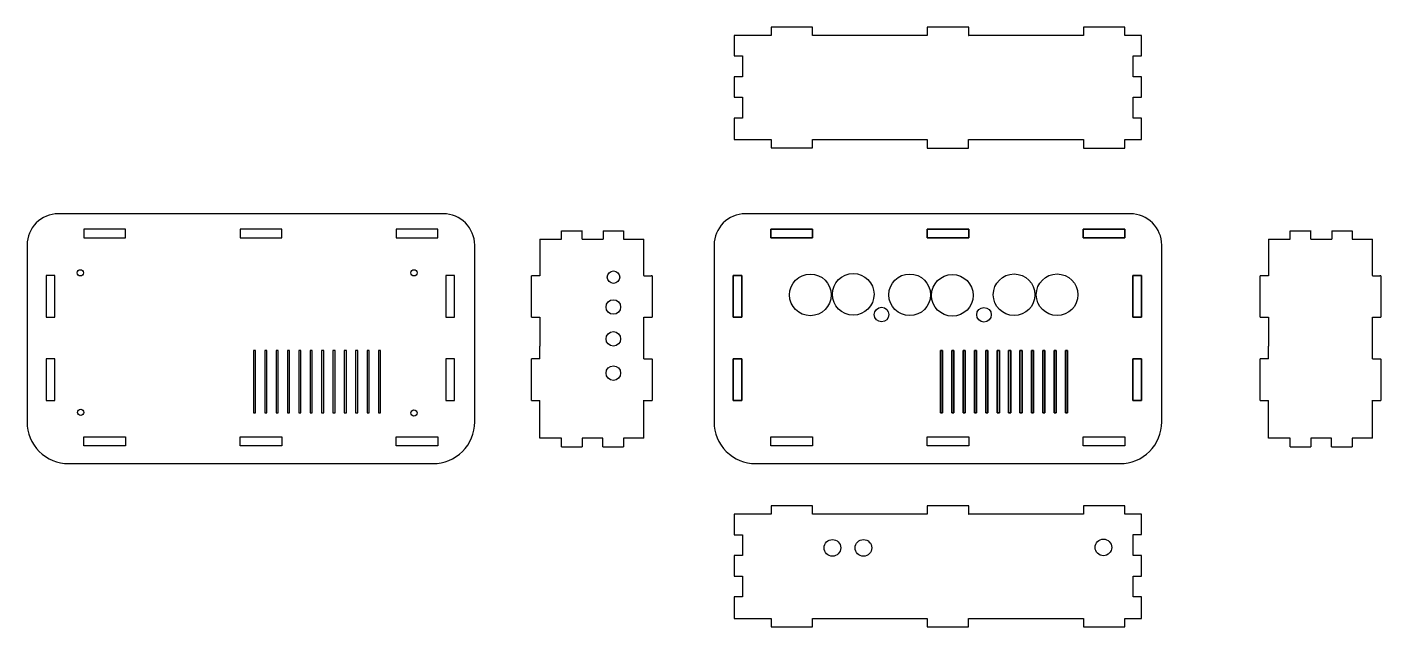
# Model space of a CAD drawing. Header units: millimetres. Extents: x -556 to 95, y -202 to 86.
import ezdxf

# ---------------------------------------------------------------- set-up
doc = ezdxf.new("R2010")
doc.units = ezdxf.units.MM
doc.layers.get('0').update_dxf_attribs({"linetype": 'CONTINUOUS'})

msp = doc.modelspace()

# ---------------------------------------------------------------- linework, layer by layer
for p, q in [((-298.9, -16.17), (-298.9, -12.16)), ((-298.9, -12.16), (-289, -12.17)), ((-289, -12.17), (-289, -11.97)), ((-289, -16.17), (-289, -11.97)), ((-279.01, -12.19), (-278.99, -16.19)), ((-279.01, -12.19), (-269.11, -12.19)), ((-269.11, -12.19), (-269.16, -12.19)), ((-269.16, -12.19), (-269.14, -16.19)), ((51.1, -16.17), (51.1, -12.16)), ((51.1, -12.16), (61, -12.17)), ((61, -12.17), (61, -11.97)), ((61, -16.17), (61, -11.97)), ((70.99, -12.19), (71.01, -16.19)), ((70.99, -12.19), (80.89, -12.19)), ((80.89, -12.19), (80.84, -12.19)), ((80.84, -12.19), (80.86, -16.19)), ((-309.35, -16.18), (-299, -16.17)), ((-309.35, -16.18), (-309.35, -33.75)), ((-299, -16.17), (-298.9, -16.17)), ((-289, -16.17), (-279.04, -16.19)), ((-279.04, -16.19), (-279.04, -16.19)), ((-279.04, -16.19), (-278.99, -16.19)), ((-269.14, -16.19), (-268.99, -16.19)), ((-268.99, -16.19), (-259.35, -16.18)), ((-259.35, -33.71), (-259.35, -16.18)), ((40.65, -16.18), (51, -16.17)), ((40.65, -16.18), (40.65, -33.75)), ((51, -16.17), (51.1, -16.17)), ((61, -16.17), (70.96, -16.19)), ((70.96, -16.19), (70.96, -16.19)), ((70.96, -16.19), (71.01, -16.19)), ((80.86, -16.19), (81.01, -16.19)), ((81.01, -16.19), (90.65, -16.18)), ((90.65, -33.71), (90.65, -16.18)), ((-313.35, -53.65), (-313.35, -33.75)), ((-309.35, -33.75), (-313.35, -33.75)), ((-259.35, -33.71), (-259.35, -33.76)), ((-259.35, -33.76), (-255.91, -33.75)), ((-255.91, -33.8), (-255.91, -33.75)), ((-255.35, -33.75), (-255.91, -33.75)), ((-255.91, -33.8), (-255.91, -33.75)), ((-255.35, -33.75), (-255.35, -53.67)), ((36.65, -53.65), (36.65, -33.75)), ((40.65, -33.75), (36.65, -33.75)), ((90.65, -33.71), (90.65, -33.76)), ((90.65, -33.76), (94.09, -33.75)), ((94.09, -33.8), (94.09, -33.75)), ((94.65, -33.75), (94.09, -33.75)), ((94.09, -33.8), (94.09, -33.75)), ((94.65, -33.75), (94.65, -53.67)), ((-313.35, -53.65), (-309.35, -53.65)), ((-309.35, -53.65), (-309.35, -67.6)), ((-259.35, -53.66), (-255.91, -53.67)), ((-259.35, -73.68), (-259.35, -53.66)), ((-255.91, -53.67), (-255.35, -53.67)), ((36.65, -53.65), (40.65, -53.65)), ((40.65, -53.65), (40.65, -67.6)), ((90.65, -53.66), (94.09, -53.67)), ((90.65, -73.68), (90.65, -53.66)), ((94.09, -53.67), (94.65, -53.67)), ((-309.35, -73.74), (-309.35, -67.6)), ((40.65, -73.74), (40.65, -67.6)), ((-313.35, -93.64), (-313.35, -73.74)), ((-309.35, -73.74), (-313.35, -73.74)), ((-259.35, -73.68), (-259.35, -73.73)), ((-259.35, -73.73), (-255.35, -73.72)), ((-255.35, -73.79), (-255.36, -87.4)), ((-255.35, -73.79), (-255.35, -73.72)), ((36.65, -93.64), (36.65, -73.74)), ((40.65, -73.74), (36.65, -73.74)), ((90.65, -73.68), (90.65, -73.73)), ((90.65, -73.73), (94.65, -73.72)), ((94.65, -73.79), (94.64, -87.4)), ((94.65, -73.79), (94.65, -73.72)), ((-255.36, -87.4), (-255.36, -93.63)), ((94.64, -87.4), (94.64, -93.63)), ((-313.35, -93.64), (-309.35, -93.64)), ((-309.35, -111.8), (-309.35, -93.64)), ((-259.35, -93.58), (-259.35, -93.63)), ((-259.35, -111.8), (-259.35, -93.58)), ((-259.35, -93.63), (-255.36, -93.63)), ((36.65, -93.64), (40.65, -93.64)), ((40.65, -111.8), (40.65, -93.64)), ((90.65, -93.58), (90.65, -93.63)), ((90.65, -111.8), (90.65, -93.58)), ((90.65, -93.63), (94.64, -93.63)), ((-298.97, -111.8), (-309.35, -111.8)), ((-298.92, -111.8), (-298.97, -111.8)), ((-298.92, -115.81), (-298.92, -111.8)), ((-298.92, -116.01), (-298.92, -115.81)), ((-298.92, -116.01), (-289.02, -116.01)), ((-288.97, -111.81), (-289.02, -111.81)), ((-289.02, -111.81), (-289.02, -115.81)), ((-289.02, -115.81), (-289.02, -116.01)), ((-279.11, -111.8), (-288.97, -111.81)), ((-279.06, -111.8), (-279.11, -111.8)), ((-279.06, -115.81), (-279.06, -111.8)), ((-279.06, -116.01), (-279.06, -115.81)), ((-279.06, -116.01), (-269.16, -116.01)), ((-269.11, -111.81), (-269.16, -111.81)), ((-269.16, -111.81), (-269.16, -115.81)), ((-269.16, -115.81), (-269.16, -116.01)), ((-259.35, -111.8), (-269.11, -111.81)), ((51.03, -111.8), (40.65, -111.8)), ((51.08, -111.8), (51.03, -111.8)), ((51.08, -115.81), (51.08, -111.8)), ((51.08, -116.01), (51.08, -115.81)), ((51.08, -116.01), (60.98, -116.01)), ((61.03, -111.81), (60.98, -111.81)), ((60.98, -111.81), (60.98, -115.81)), ((60.98, -115.81), (60.98, -116.01)), ((70.89, -111.8), (61.03, -111.81)), ((70.94, -111.8), (70.89, -111.8)), ((70.94, -115.81), (70.94, -111.8)), ((70.94, -116.01), (70.94, -115.81)), ((70.94, -116.01), (80.84, -116.01)), ((80.89, -111.81), (80.84, -111.81)), ((80.84, -111.81), (80.84, -115.81)), ((80.84, -115.81), (80.84, -116.01)), ((90.65, -111.8), (80.89, -111.81))]:
    msp.add_line(p, q)
for points in [[(-20.36, 61.76), (-20.36, 61.89), (-24.32, 61.89), (-24.3, 71.89), (-20.29, 71.91), (-20.33, 81.63), (-28.37, 81.63), (-28.37, 85.68), (-28.42, 85.68), (-48.22, 85.66), (-48.27, 85.66), (-48.27, 81.63), (-103.39, 81.63), (-103.34, 81.63), (-103.36, 85.72), (-103.41, 85.72), (-123.2, 85.68), (-123.3, 85.68), (-123.33, 81.63), (-123.23, 81.63), (-178.42, 81.63), (-178.37, 81.63), (-178.37, 85.65), (-178.42, 85.65), (-198.21, 85.64), (-198.26, 85.64), (-198.27, 81.63), (-198.22, 81.63), (-216.04, 81.63), (-216.03, 71.83), (-211.99, 71.84), (-211.95, 61.83), (-216.01, 61.83), (-216.01, 61.65), (-216, 52), (-211.99, 51.99), (-211.99, 41.99), (-215.98, 42), (-215.99, 41.78), (-215.99, 41.78), (-216, 31.63), (-216, 31.63), (-198.29, 31.63), (-198.29, 27.63), (-178.38, 27.63), (-178.38, 31.63), (-123.28, 31.63), (-123.28, 27.59), (-123.23, 27.59), (-103.43, 27.53), (-103.38, 27.53), (-103.38, 31.63), (-103.43, 31.63), (-48.27, 31.63), (-48.27, 27.55), (-48.22, 27.55), (-28.42, 27.53), (-28.37, 27.53), (-28.37, 31.63), (-20.33, 31.63), (-20.36, 41.85), (-20.36, 42), (-24.39, 42), (-24.39, 52), (-20.34, 52)], [(-528.32, -11.4), (-528.32, -15.6), (-508.32, -15.6), (-508.32, -11.4)], [(-453.32, -11.4), (-453.32, -15.6), (-433.32, -15.6), (-433.32, -11.4)], [(-378.32, -11.4), (-378.32, -15.6), (-358.32, -15.6), (-358.32, -11.4)], [(-198.32, -15.6), (-198.32, -11.4), (-178.32, -11.4), (-178.32, -15.6)], [(-198.32, -11.4), (-198.32, -15.6), (-178.32, -15.6), (-178.32, -11.4)], [(-123.32, -15.6), (-123.32, -11.4), (-103.32, -11.4), (-103.32, -15.6)], [(-123.32, -11.4), (-123.32, -15.6), (-103.32, -15.6), (-103.32, -11.4)], [(-48.32, -15.6), (-48.32, -11.4), (-28.32, -11.4), (-28.32, -15.6)], [(-48.32, -11.4), (-48.32, -15.6), (-28.32, -15.6), (-28.32, -11.4)], [(-546.54, -33.69), (-546.54, -53.69), (-542.34, -53.69), (-542.34, -33.69)], [(-354.54, -33.69), (-354.54, -53.69), (-350.34, -53.69), (-350.34, -33.69)], [(-216.54, -53.69), (-216.54, -33.69), (-212.34, -33.69), (-212.34, -53.69)], [(-216.54, -33.69), (-216.54, -53.69), (-212.34, -53.69), (-212.34, -33.69)], [(-24.54, -53.69), (-24.54, -33.69), (-20.34, -33.69), (-20.34, -53.69)], [(-24.54, -33.69), (-24.54, -53.69), (-20.34, -53.69), (-20.34, -33.69)], [(-446.91, -99.59), (-445.91, -99.59), (-445.91, -69.59), (-446.91, -69.59)], [(-441.45, -99.59), (-440.45, -99.59), (-440.45, -69.59), (-441.45, -69.59)], [(-436, -99.59), (-435, -99.59), (-435, -69.59), (-436, -69.59)], [(-430.54, -99.59), (-429.54, -99.59), (-429.54, -69.59), (-430.54, -69.59)], [(-425.09, -99.59), (-424.09, -99.59), (-424.09, -69.59), (-425.09, -69.59)], [(-419.64, -99.59), (-418.64, -99.59), (-418.64, -69.59), (-419.64, -69.59)], [(-414.18, -99.59), (-413.18, -99.59), (-413.18, -69.59), (-414.18, -69.59)], [(-408.73, -99.59), (-407.73, -99.59), (-407.73, -69.59), (-408.73, -69.59)], [(-403.27, -99.59), (-402.27, -99.59), (-402.27, -69.59), (-403.27, -69.59)], [(-397.82, -99.59), (-396.82, -99.59), (-396.82, -69.59), (-397.82, -69.59)], [(-392.36, -99.59), (-391.36, -99.59), (-391.36, -69.59), (-392.36, -69.59)], [(-386.91, -69.59), (-386.91, -99.59), (-385.91, -99.59), (-385.91, -69.59)], [(-115.91, -99.59), (-116.91, -99.59), (-116.91, -69.59), (-115.91, -69.59)], [(-116.91, -99.59), (-115.91, -99.59), (-115.91, -69.59), (-116.91, -69.59)], [(-110.45, -99.59), (-111.45, -99.59), (-111.45, -69.59), (-110.45, -69.59)], [(-111.45, -99.59), (-110.45, -99.59), (-110.45, -69.59), (-111.45, -69.59)], [(-105, -99.59), (-106, -99.59), (-106, -69.59), (-105, -69.59)], [(-106, -99.59), (-105, -99.59), (-105, -69.59), (-106, -69.59)], [(-99.54, -99.59), (-100.54, -99.59), (-100.54, -69.59), (-99.54, -69.59)], [(-100.54, -99.59), (-99.54, -99.59), (-99.54, -69.59), (-100.54, -69.59)], [(-94.09, -99.59), (-95.09, -99.59), (-95.09, -69.59), (-94.09, -69.59)], [(-95.09, -99.59), (-94.09, -99.59), (-94.09, -69.59), (-95.09, -69.59)], [(-88.64, -99.59), (-89.64, -99.59), (-89.64, -69.59), (-88.64, -69.59)], [(-89.64, -99.59), (-88.64, -99.59), (-88.64, -69.59), (-89.64, -69.59)], [(-83.18, -99.59), (-84.18, -99.59), (-84.18, -69.59), (-83.18, -69.59)], [(-84.18, -99.59), (-83.18, -99.59), (-83.18, -69.59), (-84.18, -69.59)], [(-77.73, -99.59), (-78.73, -99.59), (-78.73, -69.59), (-77.73, -69.59)], [(-78.73, -99.59), (-77.73, -99.59), (-77.73, -69.59), (-78.73, -69.59)], [(-72.27, -99.59), (-73.27, -99.59), (-73.27, -69.59), (-72.27, -69.59)], [(-73.27, -99.59), (-72.27, -99.59), (-72.27, -69.59), (-73.27, -69.59)], [(-66.82, -99.59), (-67.82, -99.59), (-67.82, -69.59), (-66.82, -69.59)], [(-67.82, -99.59), (-66.82, -99.59), (-66.82, -69.59), (-67.82, -69.59)], [(-61.36, -99.59), (-62.36, -99.59), (-62.36, -69.59), (-61.36, -69.59)], [(-62.36, -99.59), (-61.36, -99.59), (-61.36, -69.59), (-62.36, -69.59)], [(-56.91, -99.59), (-56.91, -69.59), (-55.91, -69.59), (-55.91, -99.59)], [(-56.91, -69.59), (-56.91, -99.59), (-55.91, -99.59), (-55.91, -69.59)], [(-546.54, -73.69), (-546.54, -93.69), (-542.34, -93.69), (-542.34, -73.69)], [(-354.54, -73.69), (-354.54, -93.69), (-350.34, -93.69), (-350.34, -73.69)], [(-216.54, -93.69), (-216.54, -73.69), (-212.34, -73.69), (-212.34, -93.69)], [(-216.54, -73.69), (-216.54, -93.69), (-212.34, -93.69), (-212.34, -73.69)], [(-24.54, -93.69), (-24.54, -73.69), (-20.34, -73.69), (-20.34, -93.69)], [(-24.54, -73.69), (-24.54, -93.69), (-20.34, -93.69), (-20.34, -73.69)], [(-508.32, -115.4), (-528.32, -115.4), (-528.32, -111.2), (-508.32, -111.2)], [(-433.32, -115.4), (-453.32, -115.4), (-453.32, -111.2), (-433.32, -111.2)], [(-358.32, -115.4), (-378.32, -115.4), (-378.32, -111.2), (-358.32, -111.2)], [(-198.32, -111.2), (-178.32, -111.2), (-178.32, -115.4), (-198.32, -115.4)], [(-178.32, -115.4), (-198.32, -115.4), (-198.32, -111.2), (-178.32, -111.2)], [(-123.32, -111.2), (-103.32, -111.2), (-103.32, -115.4), (-123.32, -115.4)], [(-103.32, -115.4), (-123.32, -115.4), (-123.32, -111.2), (-103.32, -111.2)], [(-48.32, -111.2), (-28.32, -111.2), (-28.32, -115.4), (-48.32, -115.4)], [(-28.32, -115.4), (-48.32, -115.4), (-48.32, -111.2), (-28.32, -111.2)], [(-20.36, -168.24), (-20.36, -168.11), (-24.32, -168.11), (-24.3, -158.11), (-20.29, -158.09), (-20.33, -148.37), (-28.37, -148.37), (-28.37, -144.32), (-28.42, -144.32), (-48.22, -144.34), (-48.27, -144.34), (-48.27, -148.37), (-103.39, -148.37), (-103.34, -148.37), (-103.36, -144.28), (-103.41, -144.28), (-123.2, -144.32), (-123.3, -144.32), (-123.33, -148.37), (-123.23, -148.37), (-178.42, -148.37), (-178.37, -148.37), (-178.37, -144.35), (-178.42, -144.35), (-198.21, -144.36), (-198.26, -144.36), (-198.27, -148.37), (-198.22, -148.37), (-216.04, -148.37), (-216.03, -158.17), (-211.99, -158.16), (-211.95, -168.17), (-216.01, -168.17), (-216.01, -168.35), (-216, -178), (-211.99, -178.01), (-211.99, -188.01), (-215.98, -188), (-215.99, -188.22), (-215.99, -188.22), (-216, -198.37), (-216, -198.37), (-198.29, -198.37), (-198.29, -202.37), (-178.38, -202.37), (-178.38, -198.37), (-123.28, -198.37), (-123.28, -202.41), (-123.23, -202.41), (-103.43, -202.47), (-103.38, -202.47), (-103.38, -198.37), (-103.43, -198.37), (-48.27, -198.37), (-48.27, -202.45), (-48.22, -202.45), (-28.42, -202.47), (-28.37, -202.47), (-28.37, -198.37), (-20.33, -198.37), (-20.36, -188.15), (-20.36, -188), (-24.39, -188), (-24.39, -178), (-20.34, -178)]]:
    msp.add_lwpolyline(points, close=True)
for points in [[(-360.65, -124.01, 0.414214), (-340.65, -104.01), (-340.65, -19.01, 0.414214), (-355.65, -4.01), (-540.65, -4.01, 0.414214), (-555.65, -19.01), (-555.65, -104.01, 0.414214), (-535.65, -124.01)], [(-30.65, -124.01, 0.414214), (-10.65, -104.01), (-10.65, -19.01, 0.414214), (-25.65, -4.01), (-210.65, -4.01, 0.414214), (-225.65, -19.01), (-225.65, -104.01, 0.414214), (-205.65, -124.01)], [(-30.65, -124.01, 0.414214), (-10.65, -104.01), (-10.65, -19.01, 0.414214), (-25.65, -4.01), (-210.65, -4.01, 0.414214), (-225.65, -19.01), (-225.65, -104.01, 0.414214), (-205.65, -124.01)]]:
    msp.add_lwpolyline(points, format="xyb", close=True)
for centre, radius in [((-530.11, -32.33), 1.5), ((-369.84, -32.34), 1.5), ((-273.94, -34.45), 3), ((-179.41, -42.95), 10), ((-179.41, -42.95), 10), ((-158.82, -42.67), 10), ((-158.82, -42.67), 10), ((-131.69, -42.91), 10), ((-131.69, -42.91), 10), ((-111.22, -43.18), 10), ((-111.22, -43.18), 10), ((-81.55, -42.87), 10), ((-81.55, -42.87), 10), ((-60.9, -42.87), 10), ((-60.9, -42.87), 10), ((-274.03, -48.77), 3.5), ((-145.19, -52.41), 3.5), ((-145.19, -52.41), 3.5), ((-96.02, -52.52), 3.5), ((-96.02, -52.52), 3.5), ((-274.03, -64.06), 3.5), ((-274.03, -80.5), 3.5), ((-529.86, -99.39), 1.5), ((-369.81, -99.67), 1.5), ((-168.83, -164.48), 4), ((-153.92, -164.5), 4), ((-38.67, -164.25), 4)]:
    msp.add_circle(centre, radius)

doc.saveas('drawing.dxf')
